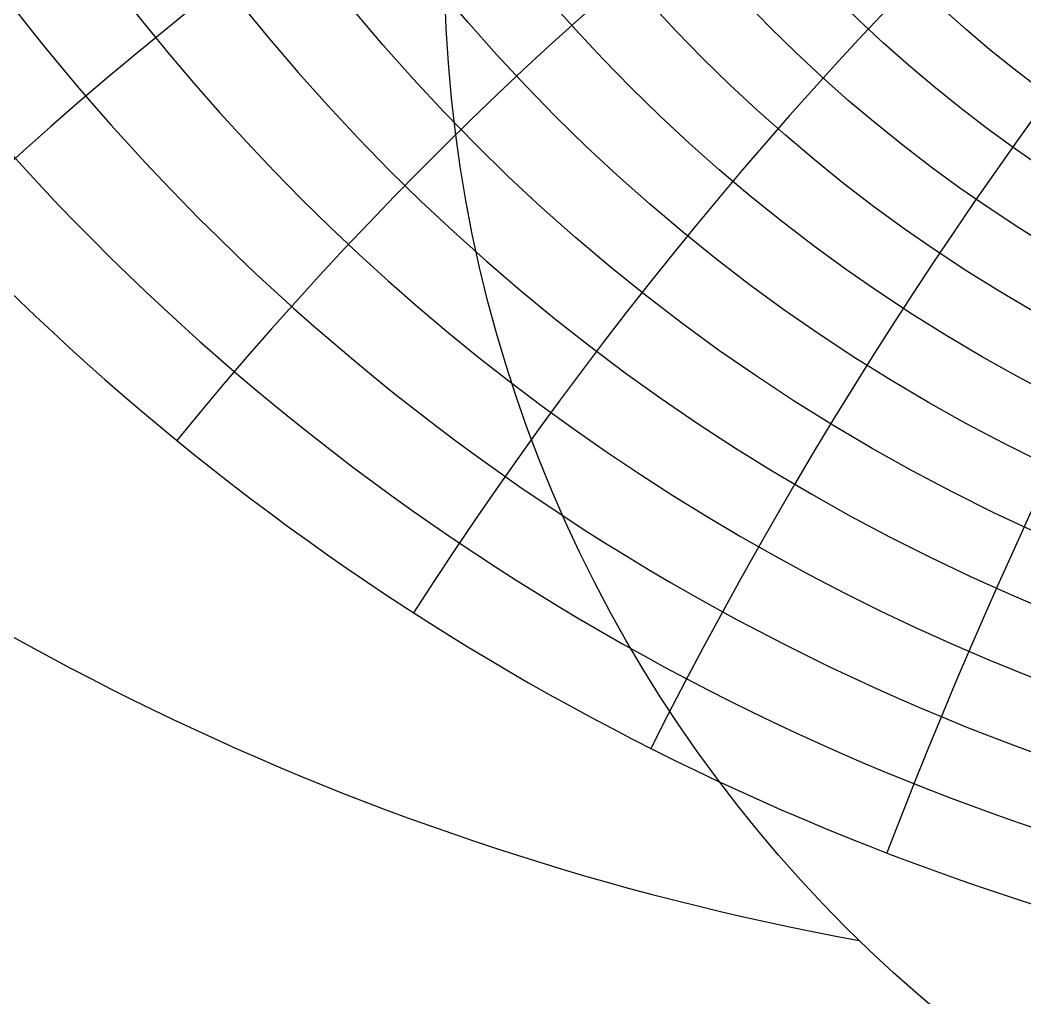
# Model space of a CAD drawing. Header units: millimetres. Extents: x -96 to 96, y -96 to 98.
# Drawn here: x -53.03 to -23.34, y -30.71 to -1.84 of the extents above; entities that cross this region are included whole.
import ezdxf

# ---------------------------------------------------------------- set-up
doc = ezdxf.new("R2010")
doc.units = ezdxf.units.MM
for name, color, linetype in [('CUT_OUTER', 1, 'Continuous'), ('ENGRAVE', 7, 'Continuous'), ('ENGRAVE_FINE', 8, 'Continuous')]:
    doc.layers.add(name, color=color, linetype=linetype)

msp = doc.modelspace()

# ---------------------------------------------------------------- linework, layer by layer
at = {"layer": 'CUT_OUTER'}
msp.add_arc((-0.0002, -0.0002), 95.9249, 159.960768, 87.804282, dxfattribs=at)
at = {"layer": 'ENGRAVE'}
for centre, radius in [((0, 0), 94.5), ((0, 34.0498), 55.9551), ((0, 27.7763), 40.9248), ((0, 0), 61.8587), ((0, 23.982), 28.8504), ((0, 0), 40.492)]:
    msp.add_circle(centre, radius, dxfattribs=at)
for centre, radius, start, end in [((0, 44.943), 76.4616, 171.093987, 8.906013), ((-13.6593, 50.9771), 81.3126, 198.1173, 259.6686), ((-32.4095, 56.1348), 89.5991, 226.501403, 275.742444)]:
    msp.add_arc(centre, radius, start, end, dxfattribs=at)
at = {"layer": 'ENGRAVE_FINE'}
for centre, radius in [((0, 32.521), 52.6202), ((0, 31.1462), 49.4696), ((0, 29.9071), 46.4821), ((0, 28.7881), 43.6391), ((0, 26.8603), 38.3251), ((0, 26.0306), 35.8281), ((0, 25.2789), 33.4228), ((0, 24.5981), 31.0997), ((0, 23.4252), 26.667)]:
    msp.add_circle(centre, radius, dxfattribs=at)
for centre, radius, start, end in [((0, 35.7544), 59.4997, 104.901129, 75.098871), ((-289.1454, -85.1412), 307.7021, 10.267692, 34.218624), ((-289.1454, -85.1412), 307.7021, 10.267692, 34.218624), ((0, 37.6608), 63.2835, 132.62778, 47.37222), ((-182.2816, -85.1412), 210.4806, 15.548702, 51.45419), ((-182.2816, -85.1412), 210.4806, 15.548702, 51.45419), ((0, 39.8006), 67.3418, 148.369607, 31.630393), ((-125.4205, -85.1412), 163.7248, 21.012524, 68.778271), ((-125.4205, -85.1412), 163.7248, 21.012524, 68.778271), ((125.4205, -85.1412), 163.7248, 111.221729, 158.987476), ((125.4205, -85.1412), 163.7248, 111.221729, 158.987476), ((0, 42.2122), 71.7173, 160.6615, 19.3385), ((-88.3071, -85.1412), 137.3815, 26.730809, 84.928272), ((-88.3071, -85.1412), 137.3815, 26.730809, 84.928272), ((88.3071, -85.1412), 137.3815, 95.071728, 153.269191), ((88.3071, -85.1412), 137.3815, 95.071728, 153.269191), ((-60.7605, -85.1412), 121.521, 32.785093, 97.141651), ((-60.7605, -85.1412), 121.521, 32.785093, 97.141651), ((60.7605, -85.1412), 121.521, 82.858349, 147.214907), ((60.7605, -85.1412), 121.521, 82.858349, 147.214907), ((-38.3043, -85.1412), 111.9944, 39.270113, 107.914903), ((-38.3043, -85.1412), 111.9944, 39.270113, 107.914903), ((38.3043, -85.1412), 111.9944, 72.085097, 140.729887), ((38.3043, -85.1412), 111.9944, 72.085097, 140.729887), ((-18.5567, -85.1412), 106.8638, 46.297545, 117.465342), ((-18.5567, -85.1412), 106.8638, 46.297545, 117.465342), ((18.5567, -85.1412), 106.8638, 62.534658, 133.702455), ((18.5567, -85.1412), 106.8638, 62.534658, 133.702455), ((0, 72.7193), 117.6622, 216.596965, 323.403035)]:
    msp.add_arc(centre, radius, start, end, dxfattribs=at)

doc.saveas('drawing.dxf')
